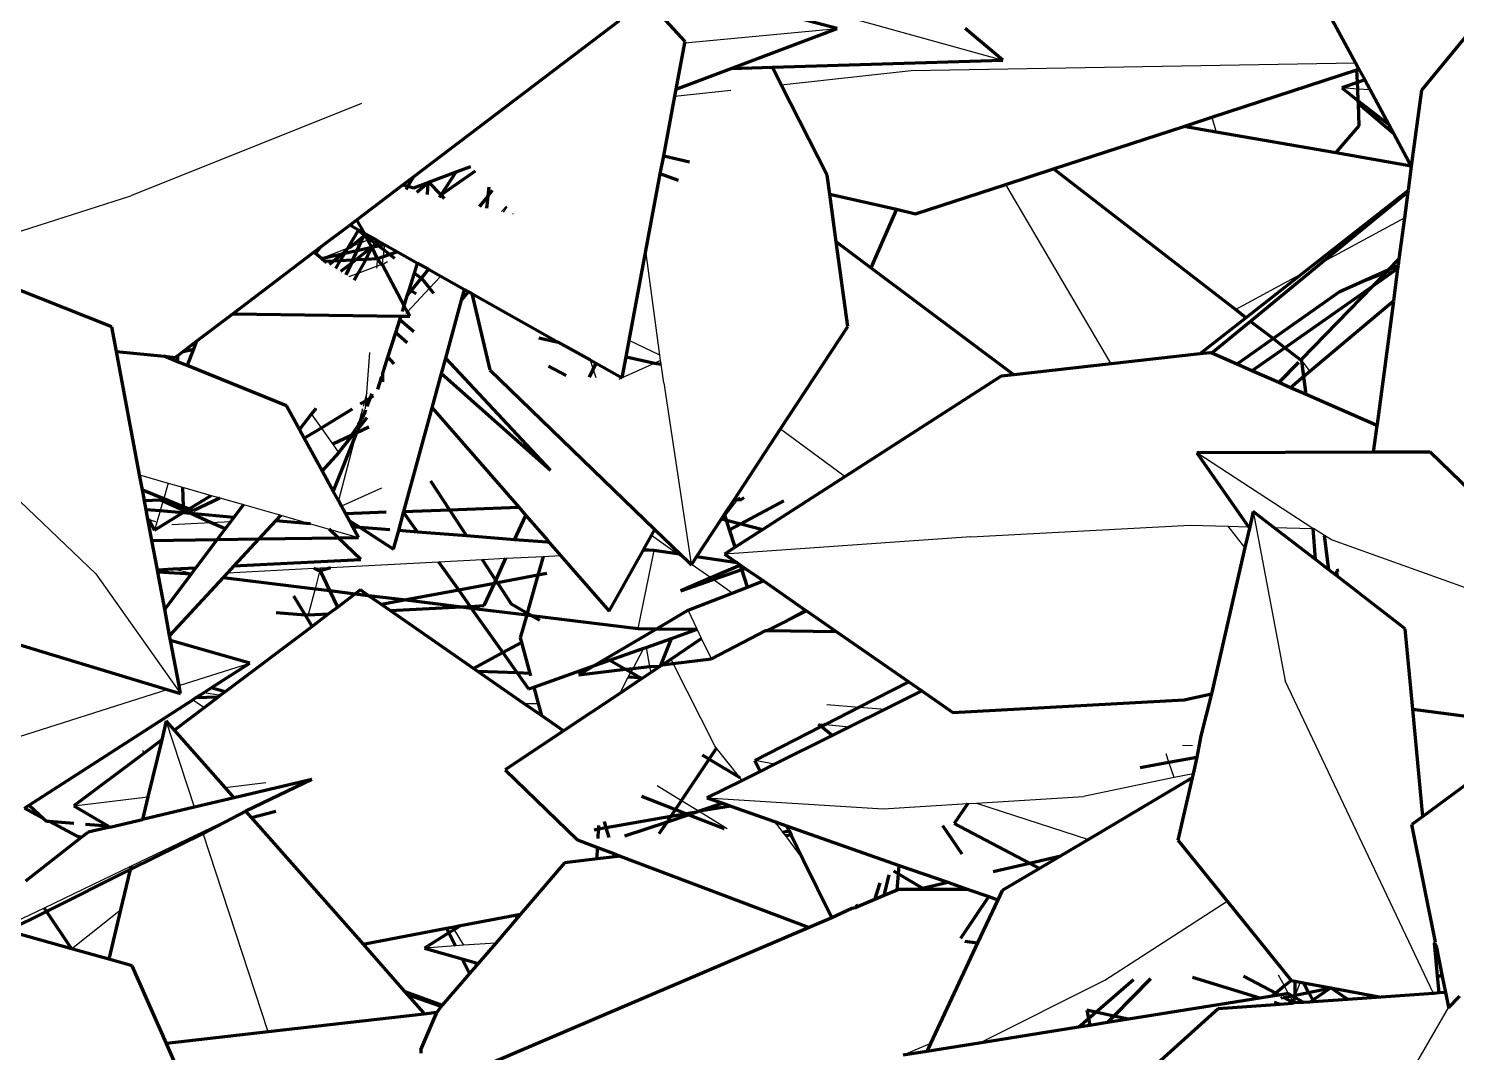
# Model space of a CAD drawing. Header units: millimetres. Extents: x 4307 to 31003, y 2809 to 20009.
# Drawn here: x 7540.7 to 7598.8, y 8029.1 to 8070.7 of the extents above; entities that cross this region are included whole.
import ezdxf

# ---------------------------------------------------------------- set-up
doc = ezdxf.new("R2010")
doc.units = ezdxf.units.MM
doc.layers.add('ProfileEdges', color=7, linetype='Continuous')

msp = doc.modelspace()

# ---------------------------------------------------------------- linework, layer by layer
for p, q in [((7568.261, 8072.796), (7580.343, 8069.441)), ((7567.405, 8070.151), (7573.604, 8070.723)), ((7576.608, 8069.015), (7594.687, 8069.331)), ((7571.325, 8068.442), (7576.608, 8069.015)), ((7566.997, 8067.972), (7569.281, 8068.22)), ((7594.776, 8068.265), (7594.13, 8068.308)), ((7595.281, 8068.232), (7594.776, 8068.265)), ((7554.247, 8067.672), (7544.873, 8063.913)), ((7588.836, 8067.115), (7589.014, 8066.515)), ((7584.754, 8057.082), (7580.456, 8064.385)), ((7536.984, 8061.41), (7544.873, 8063.913)), ((7559.946, 8063.279), (7560.15, 8063.496)), ((7560.026, 8063.261), (7560.171, 8063.473)), ((7560.425, 8063.19), (7560.389, 8063.177)), ((7593.348, 8061.217), (7596.677, 8063.025)), ((7553.698, 8061.796), (7552.624, 8061.375)), ((7554.191, 8061.989), (7553.788, 8061.831)), ((7554.515, 8062.116), (7554.191, 8061.989)), ((7554.585, 8062.143), (7554.515, 8062.116)), ((7555.163, 8061.722), (7555.137, 8061.438)), ((7555.182, 8061.94), (7555.163, 8061.722)), ((7566.393, 8057.437), (7565.822, 8061.686)), ((7554.883, 8061.062), (7554.106, 8060.764)), ((7554.876, 8060.981), (7554.883, 8061.062)), ((7554.883, 8061.062), (7554.907, 8061.357)), ((7555.059, 8061.13), (7554.883, 8061.062)), ((7555.108, 8061.112), (7555.137, 8061.438)), ((7555.315, 8061.228), (7555.108, 8061.112)), ((7554.106, 8060.764), (7553.738, 8060.623)), ((7557.017, 8060.162), (7557.478, 8060.652)), ((7589.803, 8059.29), (7592.564, 8060.791)), ((7595.862, 8060.731), (7594.055, 8060.033)), ((7596.345, 8060.917), (7595.862, 8060.731)), ((7556.119, 8059.205), (7557.017, 8060.162)), ((7555.805, 8058.871), (7555.949, 8059.024)), ((7556.049, 8059.131), (7556.119, 8059.205)), ((7554.466, 8055.903), (7554.596, 8057.544)), ((7566.393, 8057.437), (7565.139, 8058.029)), ((7563.556, 8057.241), (7563.679, 8056.852)), ((7566.19, 8057.117), (7564.855, 8056.512)), ((7566.421, 8057.223), (7566.19, 8057.117)), ((7566.421, 8057.223), (7566.393, 8057.437)), ((7566.443, 8057.063), (7566.421, 8057.223)), ((7566.544, 8056.306), (7566.443, 8057.063)), ((7592.505, 8057.276), (7592.505, 8057.201)), ((7592.505, 8057.201), (7592.828, 8056.769)), ((7563.679, 8056.852), (7563.781, 8056.527)), ((7564.855, 8056.512), (7564.717, 8056.444)), ((7554.466, 8055.903), (7554.373, 8055.551)), ((7554.437, 8055.59), (7554.466, 8055.903)), ((7566.544, 8056.306), (7567.666, 8048.938)), ((7552.216, 8055.051), (7552.419, 8055.267)), ((7554.293, 8055.25), (7554.134, 8054.644)), ((7554.373, 8055.551), (7554.318, 8055.342)), ((7554.41, 8055.249), (7554.437, 8055.59)), ((7552.622, 8054.478), (7552.216, 8055.051)), ((7553.808, 8054.167), (7554.134, 8054.644)), ((7554.272, 8054.846), (7554.441, 8055.093)), ((7553.087, 8053.823), (7552.622, 8054.478)), ((7554.018, 8054.206), (7553.31, 8051.524)), ((7553.334, 8053.475), (7553.808, 8054.167)), ((7571.303, 8054.437), (7573.922, 8052.495)), ((7553.334, 8053.475), (7553.087, 8053.823)), ((7592.949, 8050.389), (7588.23, 8053.465)), ((7543.444, 8048.538), (7538.414, 8053.337)), ((7545.224, 8052.566), (7546.393, 8052.232)), ((7546.393, 8052.232), (7546.209, 8051.601)), ((7546.393, 8052.232), (7546.97, 8052.067)), ((7546.97, 8052.067), (7548.139, 8051.732)), ((7548.139, 8051.732), (7548.491, 8051.632)), ((7555.059, 8052.03), (7553.439, 8051.289)), ((7546.176, 8051.489), (7546.061, 8051.097)), ((7546.209, 8051.601), (7546.176, 8051.489)), ((7548.491, 8051.632), (7549.447, 8051.358)), ((7549.447, 8051.358), (7550.972, 8050.922)), ((7569.547, 8051.557), (7569.042, 8050.913)), ((7569.625, 8051.656), (7569.547, 8051.557)), ((7545.604, 8050.746), (7545.866, 8050.668)), ((7546.061, 8051.097), (7545.834, 8050.321)), ((7546.54, 8050.543), (7548.114, 8050.627)), ((7548.114, 8050.627), (7548.934, 8050.671)), ((7550.972, 8050.922), (7552.174, 8050.579)), ((7552.174, 8050.579), (7552.93, 8050.362)), ((7590.527, 8051.081), (7591.828, 8044.188)), ((7552.93, 8050.362), (7554.135, 8050.018)), ((7567.096, 8049.346), (7566.05, 8050.093)), ((7579.041, 8050.039), (7569.019, 8049.345)), ((7579.041, 8050.039), (7587.963, 8050.514)), ((7587.963, 8050.514), (7589.504, 8050.475)), ((7590.189, 8049.607), (7589.504, 8050.475)), ((7589.504, 8050.475), (7590.33, 8050.455)), ((7591.371, 8050.429), (7592.949, 8050.389)), ((7592.949, 8050.389), (7592.983, 8050.388)), ((7593.426, 8050.102), (7592.983, 8050.388)), ((7593.71, 8049.918), (7593.426, 8050.102)), ((7566.145, 8049.485), (7565.497, 8046.316)), ((7565.696, 8049.461), (7566.145, 8049.485)), ((7602.791, 8046.66), (7593.71, 8049.918)), ((7552.996, 8048.799), (7557.389, 8049.028)), ((7557.389, 8049.028), (7559.158, 8049.12)), ((7559.158, 8049.12), (7560.129, 8049.171)), ((7560.129, 8049.171), (7561.646, 8049.25)), ((7561.646, 8049.25), (7562.35, 8049.287)), ((7567.564, 8049.011), (7567.096, 8049.346)), ((7567.666, 8048.938), (7567.67, 8048.908)), ((7568.46, 8048.37), (7567.666, 8048.938)), ((7543.444, 8048.538), (7546.891, 8043.671)), ((7546.595, 8048.737), (7547.356, 8048.566)), ((7548.804, 8048.581), (7552.308, 8048.763)), ((7552.308, 8048.763), (7552.586, 8048.778)), ((7552.532, 8048.574), (7552.362, 8047.928)), ((7552.586, 8048.778), (7552.553, 8048.654)), ((7552.586, 8048.778), (7552.996, 8048.799)), ((7568.554, 8048.303), (7568.46, 8048.37)), ((7569.325, 8047.752), (7568.554, 8048.303)), ((7552.362, 8047.928), (7552.081, 8046.864)), ((7572.291, 8047.074), (7570.773, 8046.233)), ((7567.907, 8046.281), (7567.535, 8047.057)), ((7568.088, 8045.905), (7567.907, 8046.281)), ((7565.298, 8044.692), (7565.735, 8045.512)), ((7565.829, 8045.545), (7565.973, 8044.773)), ((7568.486, 8045.074), (7568.088, 8045.905)), ((7546.832, 8043.99), (7549.703, 8044.906)), ((7565.973, 8044.773), (7566.02, 8044.519)), ((7566.934, 8044.888), (7566.842, 8045.069)), ((7568.63, 8041.537), (7566.934, 8044.888)), ((7564.754, 8043.672), (7565.104, 8044.328)), ((7565.104, 8044.328), (7565.212, 8044.532)), ((7565.212, 8044.532), (7565.298, 8044.692)), ((7597.863, 8031.468), (7591.828, 8044.188)), ((7530.93, 8038.916), (7546.348, 8043.836)), ((7547.851, 8043.713), (7548.521, 8043.595)), ((7547.387, 8043.414), (7547.861, 8043.096)), ((7560.862, 8043.263), (7561.437, 8043.266)), ((7573.18, 8043.226), (7574.503, 8043.114)), ((7574.503, 8043.114), (7575.549, 8043.026)), ((7547.46, 8039.048), (7546.311, 8042.564)), ((7572.853, 8042.437), (7573.125, 8042.41)), ((7573.125, 8042.41), (7574.108, 8042.31)), ((7588.396, 8041.941), (7588.431, 8041.938)), ((7545.41, 8041.248), (7545.353, 8041.346)), ((7568.699, 8041.45), (7568.63, 8041.537)), ((7569.648, 8040.246), (7568.699, 8041.45)), ((7588.058, 8041.542), (7587.646, 8041.554)), ((7571.048, 8040.79), (7570.249, 8040.94)), ((7587.096, 8040.877), (7586.983, 8041.212)), ((7587.31, 8040.245), (7587.096, 8040.877)), ((7569.734, 8040.136), (7569.648, 8040.246)), ((7587.31, 8040.245), (7583.626, 8039.479)), ((7588.079, 8040.405), (7587.31, 8040.245)), ((7548.706, 8039.845), (7550.361, 8040.048)), ((7566.284, 8039.93), (7567.272, 8039.32)), ((7542.553, 8039.092), (7545.562, 8039.46)), ((7567.272, 8039.32), (7567.987, 8038.879)), ((7568.306, 8039.427), (7575.466, 8038.975)), ((7575.466, 8038.975), (7578.923, 8039.188)), ((7578.923, 8039.188), (7579.274, 8039.21)), ((7579.274, 8039.21), (7583.626, 8039.479)), ((7579.274, 8039.21), (7583.822, 8037.735)), ((7549.553, 8038.884), (7547.791, 8038.037)), ((7567.987, 8038.879), (7569.122, 8038.179)), ((7571.153, 8038.336), (7571.053, 8038.463)), ((7547.791, 8038.037), (7544.881, 8036.639)), ((7547.811, 8037.975), (7547.791, 8038.037)), ((7550.451, 8029.903), (7547.811, 8037.975)), ((7571.153, 8038.336), (7571.381, 8038.03)), ((7571.381, 8038.03), (7571.495, 8037.877)), ((7571.495, 8037.877), (7572.225, 8036.897)), ((7544.881, 8036.639), (7541.344, 8034.939)), ((7541.344, 8034.939), (7539.586, 8034.094)), ((7574.279, 8034.996), (7574.351, 8034.952)), ((7584.495, 8032.004), (7589.465, 8035.217)), ((7542.461, 8033.282), (7544.454, 8034.867)), ((7557.952, 8034.162), (7558.015, 8034.058)), ((7558.015, 8034.058), (7558.399, 8033.424)), ((7558.075, 8033.401), (7556.821, 8033.313)), ((7558.399, 8033.424), (7558.075, 8033.401)), ((7559.713, 8033.517), (7558.399, 8033.424)), ((7597.981, 8033.334), (7597.927, 8033.222)), ((7558.818, 8032.733), (7558.91, 8032.582)), ((7579.377, 8029.446), (7584.495, 8032.004)), ((7591.801, 8031.769), (7591.557, 8032.21)), ((7591.942, 8031.459), (7591.801, 8031.769)), ((7592.034, 8031.351), (7591.989, 8031.432)), ((7592.439, 8031.926), (7592.234, 8031.393)), ((7592.142, 8031.155), (7592.034, 8031.351)), ((7592.126, 8031.113), (7592.104, 8031.057)), ((7592.126, 8031.113), (7592.142, 8031.155)), ((7592.201, 8031.308), (7592.142, 8031.155)), ((7598.467, 8030.906), (7593.543, 8022.415)), ((7577.399, 8029.435), (7576.289, 8028.951))]:
    msp.add_line(p, q)
at = {"layer": 'ProfileEdges', "lineweight": 211}
for p, q in [((7573.604, 8070.723), (7566.423, 8072.616)), ((7592.932, 8072.581), (7594.687, 8069.331)), ((7556.361, 8064.689), (7564.748, 8071.05)), ((7567.415, 8070.205), (7566.485, 8071.212)), ((7569.289, 8069.101), (7573.604, 8070.723)), ((7580.343, 8069.441), (7578.809, 8070.728)), ((7599.137, 8070.366), (7597.365, 8068.219)), ((7567.051, 8068.259), (7567.405, 8070.151)), ((7567.405, 8070.151), (7567.415, 8070.205)), ((7569.289, 8069.101), (7570.965, 8069.152)), ((7570.965, 8069.152), (7580.343, 8069.441)), ((7571.325, 8068.442), (7570.965, 8069.152)), ((7594.687, 8069.331), (7594.829, 8069.068)), ((7567.051, 8068.259), (7569.289, 8069.101)), ((7588.836, 8067.115), (7594.741, 8069.04)), ((7594.741, 8069.04), (7594.829, 8069.068)), ((7594.764, 8068.528), (7594.741, 8069.04)), ((7595.065, 8068.633), (7594.764, 8068.528)), ((7594.829, 8069.068), (7595.065, 8068.633)), ((7595.065, 8068.633), (7595.281, 8068.232)), ((7566.997, 8067.972), (7567.051, 8068.259)), ((7573.196, 8064.755), (7571.325, 8068.442)), ((7594.764, 8068.528), (7594.13, 8068.308)), ((7594.13, 8068.308), (7594.797, 8067.791)), ((7594.776, 8068.265), (7594.764, 8068.528)), ((7594.797, 8067.791), (7594.776, 8068.265)), ((7595.281, 8068.232), (7596.04, 8066.827)), ((7597.365, 8068.219), (7596.956, 8065.131)), ((7566.544, 8065.547), (7566.997, 8067.972)), ((7594.797, 8067.791), (7596.04, 8066.827)), ((7594.802, 8067.661), (7594.797, 8067.791)), ((7596.249, 8066.439), (7594.802, 8067.661)), ((7594.842, 8066.769), (7594.802, 8067.661)), ((7587.698, 8066.745), (7588.836, 8067.115)), ((7596.04, 8066.827), (7596.249, 8066.439)), ((7582.397, 8065.017), (7587.698, 8066.745)), ((7589.014, 8066.515), (7587.698, 8066.745)), ((7593.892, 8065.664), (7589.014, 8066.515)), ((7593.892, 8065.664), (7594.842, 8066.769)), ((7596.249, 8066.439), (7596.956, 8065.131)), ((7596.956, 8065.131), (7593.892, 8065.664)), ((7558.104, 8064.895), (7558.695, 8065.117)), ((7566.406, 8064.81), (7566.544, 8065.547)), ((7566.544, 8065.547), (7567.59, 8065.306)), ((7596.956, 8065.131), (7596.824, 8064.136)), ((7555.939, 8064.37), (7556.361, 8064.689)), ((7556.361, 8064.689), (7556.143, 8064.311)), ((7556.991, 8064.476), (7558.104, 8064.895)), ((7558.872, 8064.92), (7557.488, 8063.96)), ((7557.488, 8063.96), (7558.104, 8064.895)), ((7565.822, 8061.686), (7566.406, 8064.81)), ((7567.144, 8064.537), (7566.406, 8064.81)), ((7573.3, 8063.993), (7573.196, 8064.755)), ((7580.456, 8064.385), (7582.397, 8065.017)), ((7589.803, 8059.29), (7582.397, 8065.017)), ((7554.059, 8062.944), (7555.939, 8064.37)), ((7555.939, 8064.37), (7556.143, 8064.311)), ((7556.143, 8064.311), (7556.066, 8064.176)), ((7556.143, 8064.311), (7556.375, 8064.245)), ((7556.375, 8064.245), (7556.959, 8064.464)), ((7556.504, 8064.075), (7556.959, 8064.464)), ((7556.93, 8063.976), (7556.959, 8064.464)), ((7556.959, 8064.464), (7556.991, 8064.476)), ((7557.488, 8063.96), (7556.991, 8064.476)), ((7557.423, 8063.862), (7557.488, 8063.96)), ((7557.628, 8063.815), (7557.488, 8063.96)), ((7559.405, 8063.924), (7559.034, 8063.49)), ((7559.405, 8063.924), (7559.066, 8063.483)), ((7559.356, 8063.416), (7559.405, 8063.924)), ((7559.405, 8063.924), (7559.44, 8064.287)), ((7559.572, 8064.141), (7559.405, 8063.924)), ((7573.3, 8063.993), (7576.01, 8063.37)), ((7573.565, 8062.047), (7573.3, 8063.993)), ((7576.79, 8063.191), (7580.456, 8064.385)), ((7592.564, 8060.791), (7596.824, 8064.136)), ((7596.815, 8064.064), (7593.348, 8061.217)), ((7596.815, 8064.064), (7596.677, 8063.025)), ((7596.824, 8064.136), (7596.815, 8064.064)), ((7576.01, 8063.37), (7574.976, 8060.99)), ((7576.01, 8063.37), (7576.79, 8063.191)), ((7553.776, 8062.729), (7554.059, 8062.944)), ((7554.372, 8062.394), (7554.059, 8062.944)), ((7596.677, 8063.025), (7596.453, 8061.339)), ((7552.603, 8061.84), (7553.776, 8062.729)), ((7553.698, 8061.796), (7554.135, 8062.527)), ((7554.135, 8062.527), (7553.776, 8062.729)), ((7553.788, 8061.831), (7554.315, 8062.267)), ((7554.135, 8062.527), (7554.349, 8062.343)), ((7554.135, 8062.527), (7554.372, 8062.394)), ((7554.315, 8062.267), (7554.191, 8061.989)), ((7554.379, 8062.32), (7554.315, 8062.267)), ((7554.349, 8062.343), (7554.372, 8062.394)), ((7554.349, 8062.343), (7554.379, 8062.32)), ((7554.372, 8062.394), (7554.379, 8062.32)), ((7554.372, 8062.394), (7554.43, 8062.362)), ((7554.379, 8062.32), (7554.43, 8062.362)), ((7554.379, 8062.32), (7554.421, 8062.288)), ((7554.515, 8062.116), (7554.421, 8062.288)), ((7554.421, 8062.288), (7554.585, 8062.143)), ((7554.43, 8062.362), (7554.879, 8062.11)), ((7549.013, 8059.118), (7552.315, 8061.621)), ((7552.315, 8061.621), (7552.603, 8061.84)), ((7552.378, 8061.571), (7552.315, 8061.621)), ((7552.378, 8061.571), (7552.603, 8061.84)), ((7553.459, 8061.56), (7553.652, 8061.719)), ((7553.572, 8061.585), (7553.652, 8061.719)), ((7553.572, 8061.585), (7554.059, 8061.692)), ((7553.652, 8061.719), (7553.698, 8061.796)), ((7553.788, 8061.831), (7553.698, 8061.796)), ((7554.059, 8061.692), (7553.886, 8061.306)), ((7554.674, 8061.828), (7554.017, 8061.312)), ((7554.191, 8061.989), (7554.059, 8061.692)), ((7554.059, 8061.692), (7554.674, 8061.828)), ((7554.674, 8061.828), (7554.433, 8061.333)), ((7554.674, 8061.828), (7554.515, 8062.116)), ((7554.585, 8062.143), (7554.81, 8061.991)), ((7554.674, 8061.828), (7554.723, 8061.839)), ((7554.695, 8061.79), (7554.674, 8061.828)), ((7554.907, 8061.357), (7554.695, 8061.79)), ((7554.81, 8061.991), (7554.723, 8061.839)), ((7554.87, 8061.946), (7554.723, 8061.839)), ((7554.723, 8061.839), (7554.945, 8061.888)), ((7554.879, 8062.11), (7554.81, 8061.991)), ((7554.81, 8061.991), (7554.87, 8061.946)), ((7555, 8062.042), (7554.87, 8061.946)), ((7554.87, 8061.946), (7554.945, 8061.888)), ((7554.879, 8062.11), (7555, 8062.042)), ((7554.945, 8061.888), (7555.182, 8061.94)), ((7554.945, 8061.888), (7555.163, 8061.722)), ((7555, 8062.042), (7555.182, 8061.94)), ((7555.163, 8061.722), (7555.409, 8061.533)), ((7555.182, 8061.94), (7555.715, 8061.641)), ((7555.715, 8061.641), (7555.409, 8061.533)), ((7555.715, 8061.641), (7556.535, 8061.181)), ((7565.139, 8058.029), (7565.822, 8061.686)), ((7574.976, 8060.99), (7573.565, 8062.047)), ((7574.036, 8058.597), (7573.565, 8062.047)), ((7544.096, 8058.585), (7536.984, 8061.41)), ((7552.624, 8061.375), (7552.378, 8061.571)), ((7552.624, 8061.375), (7553.459, 8061.56)), ((7552.767, 8061.25), (7552.624, 8061.375)), ((7553.104, 8061.266), (7552.767, 8061.25)), ((7552.845, 8061.199), (7552.767, 8061.25)), ((7552.945, 8061.135), (7553.104, 8061.266)), ((7553.104, 8061.266), (7553.459, 8061.56)), ((7553.39, 8061.281), (7553.104, 8061.266)), ((7553.203, 8060.968), (7553.39, 8061.281)), ((7553.39, 8061.281), (7553.572, 8061.585)), ((7553.886, 8061.306), (7553.39, 8061.281)), ((7553.825, 8061.169), (7553.391, 8060.847)), ((7553.459, 8061.56), (7553.572, 8061.585)), ((7553.825, 8061.169), (7553.616, 8060.702)), ((7554.017, 8061.312), (7553.825, 8061.169)), ((7553.886, 8061.306), (7553.825, 8061.169)), ((7554.017, 8061.312), (7553.886, 8061.306)), ((7554.433, 8061.333), (7554.017, 8061.312)), ((7554.433, 8061.333), (7554.106, 8060.764)), ((7554.907, 8061.357), (7554.433, 8061.333)), ((7555.137, 8061.438), (7554.907, 8061.357)), ((7555.059, 8061.13), (7554.907, 8061.357)), ((7555.108, 8061.112), (7555.059, 8061.13)), ((7555.986, 8059.446), (7555.108, 8061.112)), ((7555.409, 8061.533), (7555.137, 8061.438)), ((7555.409, 8061.533), (7555.599, 8061.389)), ((7556.406, 8060.773), (7556.535, 8061.181)), ((7556.535, 8061.181), (7556.971, 8060.936)), ((7593.348, 8061.217), (7590.421, 8058.812)), ((7596.047, 8060.922), (7596.453, 8061.339)), ((7596.047, 8060.922), (7596.42, 8061.088)), ((7596.42, 8061.088), (7596.401, 8060.944)), ((7596.453, 8061.339), (7596.42, 8061.088)), ((7554.106, 8060.764), (7553.947, 8060.488)), ((7556.189, 8060.086), (7556.406, 8060.773)), ((7556.674, 8060.568), (7556.255, 8060.05)), ((7556.406, 8060.773), (7556.674, 8060.568)), ((7556.971, 8060.936), (7556.674, 8060.568)), ((7556.674, 8060.568), (7556.722, 8060.531)), ((7556.722, 8060.531), (7557.017, 8060.162)), ((7556.971, 8060.936), (7557.478, 8060.652)), ((7557.478, 8060.652), (7558.445, 8060.109)), ((7580.793, 8056.636), (7574.976, 8060.99)), ((7590.232, 8058.959), (7592.564, 8060.791)), ((7594.055, 8060.033), (7596.047, 8060.922)), ((7595.401, 8060.256), (7596.345, 8060.917)), ((7595.401, 8060.256), (7595.862, 8060.731)), ((7595.862, 8060.731), (7596.047, 8060.922)), ((7596.401, 8060.944), (7596.227, 8059.635)), ((7596.401, 8060.944), (7596.345, 8060.917)), ((7555.986, 8059.446), (7556.128, 8059.892)), ((7556.128, 8059.892), (7556.189, 8060.086)), ((7556.255, 8060.05), (7556.128, 8059.892)), ((7556.255, 8060.05), (7556.189, 8060.086)), ((7556.478, 8059.929), (7556.255, 8060.05)), ((7557.017, 8060.162), (7557.179, 8059.959)), ((7558.325, 8059.671), (7558.445, 8060.109)), ((7558.325, 8059.671), (7558.605, 8060.019)), ((7558.445, 8060.109), (7558.605, 8060.019)), ((7558.605, 8060.019), (7558.74, 8059.944)), ((7558.74, 8059.944), (7559.467, 8056.841)), ((7558.74, 8059.944), (7562.257, 8057.97)), ((7591.331, 8058.109), (7594.055, 8060.033)), ((7591.808, 8057.74), (7595.401, 8060.256)), ((7592.505, 8057.276), (7595.401, 8060.256)), ((7555.915, 8059.218), (7555.986, 8059.446)), ((7556.119, 8059.205), (7555.986, 8059.446)), ((7557.682, 8057.317), (7558.325, 8059.671)), ((7590.232, 8058.959), (7589.803, 8059.29)), ((7596.227, 8059.635), (7592.828, 8056.769)), ((7596.227, 8059.635), (7595.563, 8054.63)), ((7547.543, 8058.003), (7549.013, 8059.118)), ((7549.013, 8059.118), (7555.854, 8059.025)), ((7555.642, 8058.356), (7555.805, 8058.871)), ((7555.805, 8058.871), (7555.854, 8059.025)), ((7556.38, 8058.383), (7555.805, 8058.871)), ((7555.854, 8059.025), (7555.949, 8059.024)), ((7555.949, 8059.024), (7556.221, 8059.021)), ((7556.221, 8059.021), (7556.119, 8059.205)), ((7588.357, 8057.487), (7590.232, 8058.959)), ((7590.421, 8058.812), (7588.84, 8057.513)), ((7591.331, 8058.109), (7590.421, 8058.812)), ((7544.284, 8057.581), (7544.096, 8058.585)), ((7555.326, 8057.357), (7555.642, 8058.356)), ((7555.642, 8058.356), (7556.104, 8057.945)), ((7561.464, 8058.142), (7562.257, 8057.97)), ((7571.303, 8054.437), (7574.036, 8058.597)), ((7589.859, 8057.068), (7591.331, 8058.109)), ((7591.808, 8057.74), (7591.331, 8058.109)), ((7544.284, 8057.581), (7546.223, 8057.389)), ((7545.224, 8052.566), (7544.284, 8057.581)), ((7546.764, 8057.412), (7546.998, 8057.59)), ((7546.998, 8057.59), (7547.543, 8058.003)), ((7546.998, 8057.59), (7547.418, 8057.678)), ((7547.418, 8057.678), (7547.161, 8057.009)), ((7547.543, 8058.003), (7547.418, 8057.678)), ((7562.257, 8057.97), (7563.556, 8057.241)), ((7565.016, 8057.372), (7565.139, 8058.029)), ((7588.788, 8057.536), (7588.357, 8057.487)), ((7588.84, 8057.513), (7588.788, 8057.536)), ((7590.468, 8056.802), (7591.808, 8057.74)), ((7592.463, 8057.234), (7591.808, 8057.74)), ((7546.223, 8057.389), (7546.675, 8057.345)), ((7546.773, 8057.167), (7546.223, 8057.389)), ((7546.675, 8057.345), (7546.764, 8057.412)), ((7546.764, 8057.412), (7546.773, 8057.167)), ((7547.161, 8057.009), (7546.773, 8057.167)), ((7551.205, 8055.37), (7547.161, 8057.009)), ((7555.103, 8056.649), (7555.326, 8057.357)), ((7555.326, 8057.357), (7555.564, 8057.084)), ((7557.511, 8056.694), (7557.682, 8057.317)), ((7561.94, 8052.756), (7557.682, 8057.317)), ((7562.573, 8056.606), (7561.865, 8056.992)), ((7563.556, 8057.241), (7563.796, 8057.106)), ((7563.679, 8056.852), (7563.796, 8057.106)), ((7563.796, 8057.106), (7564.855, 8056.512)), ((7564.855, 8056.512), (7565.016, 8057.372)), ((7565.016, 8057.372), (7566.19, 8057.117)), ((7566.19, 8057.117), (7566.443, 8057.063)), ((7584.754, 8057.082), (7580.793, 8056.636)), ((7588.357, 8057.487), (7584.754, 8057.082)), ((7589.859, 8057.068), (7588.84, 8057.513)), ((7590.468, 8056.802), (7589.859, 8057.068)), ((7591.574, 8056.319), (7592.388, 8057.157)), ((7592.463, 8057.234), (7592.505, 8057.276)), ((7592.505, 8057.201), (7592.463, 8057.234)), ((7592.587, 8056.566), (7592.505, 8057.201)), ((7554.914, 8056.051), (7555.076, 8056.563)), ((7555.103, 8056.587), (7555.076, 8056.563)), ((7555.103, 8056.649), (7555.103, 8056.587)), ((7555.103, 8056.587), (7555.105, 8056.355)), ((7557.127, 8055.288), (7557.511, 8056.694)), ((7557.511, 8056.694), (7561.94, 8052.756)), ((7559.467, 8056.841), (7566.189, 8050.341)), ((7563.532, 8056.534), (7563.679, 8056.852)), ((7580.276, 8056.577), (7573.922, 8052.495)), ((7580.793, 8056.636), (7580.276, 8056.577)), ((7591.574, 8056.319), (7590.468, 8056.802)), ((7592.587, 8056.566), (7592.049, 8056.112)), ((7592.828, 8056.769), (7592.587, 8056.566)), ((7592.682, 8055.835), (7592.587, 8056.566)), ((7554.677, 8055.869), (7554.608, 8055.695)), ((7592.049, 8056.112), (7591.574, 8056.319)), ((7592.682, 8055.835), (7592.049, 8056.112)), ((7595.532, 8054.591), (7592.682, 8055.835)), ((7551.733, 8054.406), (7551.205, 8055.37)), ((7552.391, 8055.267), (7552.216, 8055.051)), ((7552.622, 8054.478), (7553.887, 8055.253)), ((7554.211, 8055.451), (7554.373, 8055.551)), ((7554.417, 8055.212), (7554.272, 8054.846)), ((7554.373, 8055.551), (7554.437, 8055.59)), ((7554.437, 8055.59), (7554.608, 8055.695)), ((7554.608, 8055.695), (7554.468, 8055.342)), ((7554.608, 8055.695), (7554.741, 8055.776)), ((7555.978, 8051.081), (7557.127, 8055.288)), ((7557.127, 8055.288), (7560.646, 8051.245)), ((7552.216, 8055.051), (7551.733, 8054.406)), ((7554.11, 8054.438), (7554.48, 8054.898)), ((7554.134, 8054.644), (7554.11, 8054.438)), ((7554.134, 8054.644), (7554.272, 8054.846)), ((7595.563, 8054.63), (7595.532, 8054.591)), ((7595.563, 8054.63), (7595.557, 8054.58)), ((7551.926, 8054.052), (7551.733, 8054.406)), ((7551.926, 8054.052), (7552.622, 8054.478)), ((7552.648, 8052.734), (7551.926, 8054.052)), ((7553.087, 8053.823), (7553.808, 8054.167)), ((7554.018, 8054.206), (7553.105, 8051.9)), ((7553.334, 8053.475), (7553.944, 8054.232)), ((7553.808, 8054.167), (7553.944, 8054.232)), ((7553.944, 8054.232), (7554.064, 8054.382)), ((7553.944, 8054.232), (7554.037, 8054.276)), ((7554.037, 8054.276), (7554.018, 8054.206)), ((7554.037, 8054.276), (7554.556, 8054.524)), ((7554.064, 8054.382), (7554.037, 8054.276)), ((7554.11, 8054.438), (7554.064, 8054.382)), ((7569.407, 8051.552), (7571.303, 8054.437)), ((7595.557, 8054.58), (7595.412, 8053.487)), ((7595.557, 8054.58), (7595.532, 8054.591)), ((7553.334, 8053.475), (7552.648, 8052.734)), ((7595.412, 8053.487), (7588.23, 8053.465)), ((7588.23, 8053.465), (7590.33, 8050.455)), ((7597.729, 8053.495), (7595.412, 8053.487)), ((7601.76, 8049.559), (7597.729, 8053.495)), ((7545.338, 8051.957), (7545.224, 8052.566)), ((7553.105, 8051.9), (7552.648, 8052.734)), ((7557.059, 8052.328), (7557.832, 8051.146)), ((7573.922, 8052.495), (7570.58, 8050.348)), ((7545.338, 8051.957), (7546.209, 8051.601)), ((7545.423, 8051.506), (7545.338, 8051.957)), ((7546.97, 8052.067), (7547, 8051.278)), ((7547.238, 8051.181), (7548.139, 8051.732)), ((7553.31, 8051.524), (7553.105, 8051.9)), ((7546.073, 8051.535), (7545.423, 8051.506)), ((7545.49, 8051.147), (7545.423, 8051.506)), ((7546.061, 8051.097), (7545.49, 8051.147)), ((7545.563, 8050.758), (7545.49, 8051.147)), ((7546.176, 8051.489), (7546.073, 8051.535)), ((7547.006, 8051.12), (7546.176, 8051.489)), ((7546.209, 8051.601), (7547, 8051.278)), ((7547, 8051.278), (7547.006, 8051.12)), ((7547, 8051.278), (7547.238, 8051.181)), ((7547.083, 8051.086), (7547.238, 8051.181)), ((7547.238, 8051.181), (7547.403, 8051.113)), ((7547.403, 8051.113), (7548.491, 8051.632)), ((7549.447, 8051.358), (7549.055, 8050.833)), ((7553.439, 8051.289), (7553.31, 8051.524)), ((7553.598, 8050.998), (7553.439, 8051.289)), ((7555.978, 8051.081), (7557.832, 8051.146)), ((7557.832, 8051.146), (7560.646, 8051.245)), ((7557.832, 8051.146), (7558.529, 8050.081)), ((7560.646, 8051.245), (7560.934, 8050.913)), ((7569.025, 8050.97), (7569.407, 8051.552)), ((7569.407, 8051.552), (7569.547, 8051.557)), ((7569.547, 8051.557), (7569.702, 8051.562)), ((7571.426, 8051.513), (7569.686, 8050.572)), ((7569.702, 8051.562), (7569.823, 8051.64)), ((7545.563, 8050.758), (7545.604, 8050.746)), ((7545.726, 8049.89), (7545.563, 8050.758)), ((7545.604, 8050.746), (7545.834, 8050.321)), ((7545.834, 8050.321), (7546.97, 8051.017)), ((7546.97, 8051.017), (7546.061, 8051.097)), ((7546.97, 8051.017), (7547.083, 8051.086)), ((7547.304, 8050.987), (7546.97, 8051.017)), ((7547.083, 8051.086), (7547.006, 8051.12)), ((7547.304, 8050.987), (7547.083, 8051.086)), ((7549.055, 8050.833), (7547.304, 8050.987)), ((7548.114, 8050.627), (7547.304, 8050.987)), ((7548.704, 8050.365), (7548.114, 8050.627)), ((7548.934, 8050.671), (7548.704, 8050.365)), ((7549.055, 8050.833), (7548.934, 8050.671)), ((7550.756, 8050.69), (7550.077, 8049.956)), ((7550.972, 8050.922), (7550.756, 8050.69)), ((7552.174, 8050.579), (7550.756, 8050.69)), ((7553.598, 8050.998), (7555.256, 8051.056)), ((7553.765, 8050.694), (7553.598, 8050.998)), ((7553.765, 8050.694), (7554.194, 8050.42)), ((7553.902, 8050.443), (7553.765, 8050.694)), ((7555.764, 8050.297), (7555.967, 8051.039)), ((7555.967, 8051.039), (7555.978, 8051.081)), ((7555.967, 8051.039), (7556.534, 8050.237)), ((7560.479, 8049.928), (7560.934, 8050.913)), ((7560.934, 8050.913), (7561.826, 8049.889)), ((7567.882, 8049.231), (7568.894, 8050.771)), ((7568.894, 8050.771), (7569.025, 8050.97)), ((7568.894, 8050.771), (7569.103, 8050.718)), ((7569.042, 8050.913), (7569.025, 8050.97)), ((7569.103, 8050.718), (7569.042, 8050.913)), ((7569.103, 8050.718), (7569.686, 8050.572)), ((7569.227, 8050.324), (7569.103, 8050.718)), ((7569.686, 8050.572), (7569.227, 8050.324)), ((7569.686, 8050.572), (7570.58, 8050.348)), ((7590.527, 8051.081), (7590.383, 8050.453)), ((7591.371, 8050.429), (7590.527, 8051.081)), ((7548.704, 8050.365), (7548.376, 8049.93)), ((7550.077, 8049.956), (7553.305, 8050.005)), ((7553.305, 8050.005), (7552.93, 8050.362)), ((7553.305, 8050.005), (7554.135, 8050.018)), ((7554.231, 8049.122), (7553.305, 8050.005)), ((7554.194, 8050.42), (7553.902, 8050.443)), ((7554.135, 8050.018), (7553.902, 8050.443)), ((7554.194, 8050.42), (7555.56, 8049.549)), ((7555.403, 8050.326), (7554.194, 8050.42)), ((7555.56, 8049.549), (7555.764, 8050.297)), ((7556.534, 8050.237), (7555.764, 8050.297)), ((7558.529, 8050.081), (7556.534, 8050.237)), ((7560.479, 8049.928), (7558.529, 8050.081)), ((7565.727, 8049.517), (7566.05, 8050.093)), ((7566.05, 8050.093), (7566.189, 8050.341)), ((7566.189, 8050.341), (7567.24, 8049.324)), ((7569.447, 8049.62), (7569.227, 8050.324)), ((7570.58, 8050.348), (7569.447, 8049.62)), ((7590.383, 8050.453), (7590.189, 8049.607)), ((7590.33, 8050.455), (7590.383, 8050.453)), ((7593.049, 8049.132), (7591.371, 8050.429)), ((7592.949, 8050.389), (7593.049, 8049.132)), ((7593.608, 8048.7), (7593.426, 8050.102)), ((7545.726, 8049.89), (7548.376, 8049.93)), ((7545.948, 8048.705), (7545.726, 8049.89)), ((7548.376, 8049.93), (7547.519, 8048.784)), ((7548.376, 8049.93), (7550.077, 8049.956)), ((7550.077, 8049.956), (7549.064, 8048.862)), ((7561.808, 8049.824), (7560.479, 8049.928)), ((7561.826, 8049.889), (7561.808, 8049.824)), ((7561.888, 8049.818), (7561.808, 8049.824)), ((7561.826, 8049.889), (7561.888, 8049.818)), ((7561.888, 8049.818), (7562.35, 8049.287)), ((7564.325, 8047.017), (7565.696, 8049.461)), ((7565.696, 8049.461), (7565.727, 8049.517)), ((7566.145, 8049.485), (7565.727, 8049.517)), ((7567.096, 8049.346), (7566.145, 8049.485)), ((7569.447, 8049.62), (7569.019, 8049.345)), ((7590.189, 8049.607), (7588.826, 8043.661)), ((7549.064, 8048.862), (7548.804, 8048.581)), ((7549.064, 8048.862), (7554.231, 8049.122)), ((7557.389, 8049.028), (7558.205, 8047.876)), ((7559.158, 8049.12), (7559.713, 8048.271)), ((7559.713, 8048.271), (7560.129, 8049.171)), ((7561.646, 8049.25), (7561.429, 8048.482)), ((7562.35, 8049.287), (7564.325, 8047.017)), ((7567.24, 8049.324), (7567.096, 8049.346)), ((7567.24, 8049.324), (7567.564, 8049.011)), ((7567.564, 8049.011), (7567.67, 8048.908)), ((7567.67, 8048.908), (7567.882, 8049.231)), ((7569.53, 8048.99), (7567.882, 8049.231)), ((7569.669, 8048.894), (7568.46, 8048.37)), ((7569.019, 8049.345), (7569.53, 8048.99)), ((7569.53, 8048.99), (7569.669, 8048.894)), ((7569.726, 8048.715), (7569.669, 8048.894)), ((7569.669, 8048.894), (7569.859, 8048.762)), ((7593.608, 8048.7), (7593.049, 8049.132)), ((7545.948, 8048.705), (7546.595, 8048.737)), ((7545.966, 8048.61), (7545.948, 8048.705)), ((7547.329, 8048.531), (7545.966, 8048.61)), ((7546.25, 8047.095), (7545.966, 8048.61)), ((7547.329, 8048.531), (7546.25, 8047.095)), ((7548.625, 8048.387), (7546.448, 8046.035)), ((7546.595, 8048.737), (7547.519, 8048.784)), ((7547.356, 8048.566), (7547.329, 8048.531)), ((7547.519, 8048.784), (7547.356, 8048.566)), ((7548.804, 8048.581), (7548.625, 8048.387)), ((7548.625, 8048.387), (7552.362, 8047.928)), ((7552.524, 8048.667), (7552.308, 8048.763)), ((7552.524, 8048.667), (7552.996, 8048.799)), ((7552.553, 8048.654), (7552.524, 8048.667)), ((7552.598, 8048.634), (7552.553, 8048.654)), ((7552.968, 8047.854), (7552.598, 8048.634)), ((7559.657, 8048.149), (7559.713, 8048.271)), ((7559.713, 8048.271), (7559.778, 8048.172)), ((7561.429, 8048.482), (7559.778, 8048.172)), ((7561.429, 8048.482), (7560.995, 8046.944)), ((7561.791, 8048.55), (7561.429, 8048.482)), ((7568.46, 8048.37), (7567.245, 8047.843)), ((7567.245, 8047.843), (7568.554, 8048.303)), ((7568.554, 8048.303), (7569.726, 8048.715)), ((7569.726, 8048.715), (7569.859, 8048.762)), ((7569.954, 8047.997), (7569.726, 8048.715)), ((7569.859, 8048.762), (7570.6, 8048.248)), ((7569.954, 8047.997), (7570.6, 8048.248)), ((7570.6, 8048.248), (7572.291, 8047.074)), ((7593.921, 8048.458), (7593.608, 8048.7)), ((7594.014, 8048.693), (7593.919, 8048.656)), ((7593.919, 8048.656), (7593.921, 8048.458)), ((7596.709, 8046.304), (7593.921, 8048.458)), ((7552.362, 8047.928), (7552.968, 8047.854)), ((7553.285, 8047.188), (7552.968, 8047.854)), ((7552.968, 8047.854), (7554, 8047.727)), ((7554, 8047.727), (7553.285, 8047.188)), ((7554.208, 8047.885), (7554, 8047.727)), ((7554, 8047.727), (7554.528, 8047.663)), ((7554.528, 8047.663), (7554.208, 8047.885)), ((7555.069, 8047.287), (7554.528, 8047.663)), ((7554.528, 8047.663), (7556.066, 8047.474)), ((7558.205, 8047.876), (7556.066, 8047.474)), ((7559.657, 8048.149), (7558.205, 8047.876)), ((7558.205, 8047.876), (7558.671, 8047.216)), ((7559.24, 8047.247), (7559.657, 8048.149)), ((7559.778, 8048.172), (7559.657, 8048.149)), ((7559.778, 8048.172), (7560.334, 8047.323)), ((7567.535, 8047.057), (7569.325, 8047.752)), ((7569.325, 8047.752), (7569.954, 8047.997)), ((7535.616, 8047.084), (7546.348, 8043.836)), ((7546.448, 8046.035), (7546.25, 8047.095)), ((7551.954, 8046.874), (7551.5, 8047.628)), ((7553.285, 8047.188), (7552.915, 8046.909)), ((7556.066, 8047.474), (7555.069, 8047.287)), ((7555.42, 8047.043), (7555.069, 8047.287)), ((7555.42, 8047.043), (7558.317, 8047.197)), ((7556.066, 8047.474), (7558.317, 8047.197)), ((7558.317, 8047.197), (7558.671, 8047.216)), ((7558.317, 8047.197), (7558.719, 8047.148)), ((7558.671, 8047.216), (7559.24, 8047.247)), ((7558.671, 8047.216), (7558.719, 8047.148)), ((7558.719, 8047.148), (7560.002, 8045.335)), ((7558.719, 8047.148), (7560.974, 8046.871)), ((7560.334, 8047.323), (7560.995, 8046.944)), ((7572.291, 8047.074), (7572.351, 8047.033)), ((7550.775, 8046.964), (7551.954, 8046.874)), ((7552.24, 8046.4), (7551.954, 8046.874)), ((7551.954, 8046.874), (7552.081, 8046.864)), ((7552.081, 8046.864), (7552.915, 8046.909)), ((7552.915, 8046.909), (7552.24, 8046.4)), ((7558.808, 8044.689), (7555.42, 8047.043)), ((7560.974, 8046.871), (7560.711, 8045.937)), ((7560.995, 8046.944), (7560.974, 8046.871)), ((7560.974, 8046.871), (7561.163, 8046.848)), ((7560.995, 8046.944), (7561.163, 8046.848)), ((7561.163, 8046.848), (7561.492, 8046.66)), ((7561.163, 8046.848), (7565.497, 8046.316)), ((7567.535, 8047.057), (7566.266, 8046.305)), ((7570.773, 8046.233), (7572.351, 8047.033)), ((7572.351, 8047.033), (7573.566, 8046.189)), ((7546.487, 8045.826), (7546.448, 8046.035)), ((7552.24, 8046.4), (7548.704, 8043.733)), ((7560.711, 8045.937), (7560.763, 8045.746)), ((7566.266, 8046.305), (7563.735, 8044.805)), ((7565.497, 8046.316), (7566.266, 8046.305)), ((7565.829, 8045.545), (7566.86, 8045.91)), ((7566.266, 8046.305), (7567.907, 8046.281)), ((7566.434, 8044.828), (7566.86, 8045.91)), ((7566.86, 8045.91), (7567.907, 8046.281)), ((7570.694, 8046.234), (7568.486, 8045.074)), ((7570.694, 8046.234), (7570.773, 8046.233)), ((7570.773, 8046.233), (7573.566, 8046.189)), ((7573.566, 8046.189), (7576.515, 8044.143)), ((7597.014, 8043.026), (7596.709, 8046.304)), ((7549.703, 8044.906), (7546.487, 8045.826)), ((7546.832, 8043.99), (7546.487, 8045.826)), ((7560.002, 8045.335), (7558.808, 8044.689)), ((7560.763, 8045.746), (7560.002, 8045.335)), ((7560.002, 8045.335), (7560.587, 8044.507)), ((7560.763, 8045.746), (7561.105, 8044.487)), ((7564.353, 8045.023), (7565.735, 8045.512)), ((7565.735, 8045.512), (7565.829, 8045.545)), ((7568.088, 8045.905), (7566.842, 8045.069)), ((7548.134, 8043.896), (7549.703, 8044.906)), ((7561.257, 8043.928), (7563.735, 8044.805)), ((7563.735, 8044.805), (7563.099, 8044.428)), ((7563.735, 8044.805), (7564.353, 8045.023)), ((7564.353, 8045.023), (7564.996, 8044.656)), ((7565.298, 8044.692), (7565.973, 8044.773)), ((7565.973, 8044.773), (7566.417, 8044.784)), ((7566.417, 8044.784), (7566.02, 8044.519)), ((7566.417, 8044.784), (7566.434, 8044.828)), ((7566.434, 8044.828), (7566.493, 8044.835)), ((7566.842, 8045.069), (7566.493, 8044.835)), ((7566.493, 8044.835), (7566.934, 8044.888)), ((7566.934, 8044.888), (7568.486, 8045.074)), ((7558.979, 8044.571), (7558.808, 8044.689)), ((7560.587, 8044.507), (7558.979, 8044.571)), ((7560.862, 8043.263), (7558.979, 8044.571)), ((7561.105, 8044.487), (7560.587, 8044.507)), ((7560.587, 8044.507), (7561.049, 8043.855)), ((7561.105, 8044.487), (7561.133, 8044.385)), ((7563.099, 8044.428), (7564.996, 8044.656)), ((7565.658, 8044.277), (7564.754, 8043.672)), ((7564.996, 8044.656), (7565.298, 8044.692)), ((7564.996, 8044.656), (7565.212, 8044.532)), ((7565.602, 8044.309), (7565.104, 8044.328)), ((7565.212, 8044.532), (7565.602, 8044.309)), ((7565.602, 8044.309), (7565.658, 8044.277)), ((7565.658, 8044.277), (7566.02, 8044.519)), ((7546.348, 8043.836), (7546.891, 8043.671)), ((7546.891, 8043.671), (7546.832, 8043.99)), ((7547.505, 8043.49), (7547.851, 8043.713)), ((7547.851, 8043.713), (7548.134, 8043.896)), ((7548.704, 8043.733), (7548.134, 8043.896)), ((7548.521, 8043.595), (7548.422, 8043.52)), ((7548.704, 8043.733), (7548.521, 8043.595)), ((7561.049, 8043.855), (7561.257, 8043.928)), ((7561.257, 8043.928), (7561.437, 8043.266)), ((7564.754, 8043.672), (7562.47, 8042.146)), ((7576.515, 8044.143), (7574.503, 8043.114)), ((7577.05, 8043.772), (7575.549, 8043.026)), ((7576.515, 8044.143), (7577.05, 8043.772)), ((7577.05, 8043.772), (7578.303, 8042.902)), ((7587.717, 8043.416), (7588.826, 8043.661)), ((7588.826, 8043.661), (7588.396, 8041.941)), ((7540.728, 8039.126), (7547.387, 8043.414)), ((7547.861, 8043.096), (7546.648, 8042.181)), ((7547.387, 8043.414), (7547.505, 8043.49)), ((7548.422, 8043.52), (7547.505, 8043.49)), ((7548.422, 8043.52), (7547.861, 8043.096)), ((7561.572, 8042.77), (7560.862, 8043.263)), ((7561.437, 8043.266), (7561.572, 8042.77)), ((7574.503, 8043.114), (7573.125, 8042.41)), ((7575.549, 8043.026), (7574.108, 8042.31)), ((7578.303, 8042.902), (7587.717, 8043.416)), ((7597.42, 8038.668), (7597.014, 8043.026)), ((7597.014, 8043.026), (7602.273, 8042.353)), ((7546.311, 8042.564), (7546.123, 8041.785)), ((7546.648, 8042.181), (7546.311, 8042.564)), ((7562.47, 8042.146), (7561.572, 8042.77)), ((7548.706, 8039.845), (7546.648, 8042.181)), ((7562.47, 8042.146), (7560.096, 8040.558)), ((7572.953, 8042.322), (7570.249, 8040.94)), ((7573.395, 8041.956), (7571.048, 8040.79)), ((7572.953, 8042.322), (7572.843, 8042.413)), ((7573.125, 8042.41), (7572.953, 8042.322)), ((7573.395, 8041.956), (7572.953, 8042.322)), ((7574.108, 8042.31), (7573.395, 8041.956)), ((7588.396, 8041.941), (7588.235, 8041.084)), ((7602.398, 8042.337), (7597.42, 8038.668)), ((7546.123, 8041.785), (7545.41, 8041.248)), ((7546.123, 8041.785), (7545.562, 8039.46)), ((7568.399, 8041.003), (7568.699, 8041.45)), ((7545.41, 8041.248), (7542.553, 8039.092)), ((7567.272, 8039.32), (7568.399, 8041.003)), ((7568.108, 8041.18), (7568.399, 8041.003)), ((7568.399, 8041.003), (7569.648, 8040.246)), ((7570.249, 8040.94), (7570.465, 8040.499)), ((7571.048, 8040.79), (7570.465, 8040.499)), ((7585.924, 8040.665), (7587.096, 8040.877)), ((7587.096, 8040.877), (7588.235, 8041.084)), ((7588.235, 8041.084), (7588.079, 8040.405)), ((7552.233, 8040.172), (7549.073, 8039.428)), ((7552.233, 8040.172), (7549.553, 8038.884)), ((7560.096, 8040.558), (7563.045, 8037.711)), ((7569.734, 8040.136), (7568.306, 8039.427)), ((7570.465, 8040.499), (7569.734, 8040.136)), ((7588.042, 8040.242), (7583.822, 8037.735)), ((7588.042, 8040.242), (7587.458, 8037.695)), ((7588.079, 8040.405), (7588.042, 8040.242)), ((7549.073, 8039.428), (7548.706, 8039.845)), ((7540.538, 8039.003), (7540.728, 8039.126)), ((7540.538, 8039.003), (7541.321, 8038.588)), ((7540.728, 8039.126), (7541.321, 8038.588)), ((7542.553, 8039.092), (7543.935, 8038.286)), ((7545.562, 8039.46), (7545.342, 8038.549)), ((7547.46, 8039.048), (7545.342, 8038.549)), ((7549.073, 8039.428), (7547.46, 8039.048)), ((7565.645, 8039.492), (7567.024, 8038.95)), ((7566.83, 8038.659), (7567.024, 8038.95)), ((7567.024, 8038.95), (7567.272, 8039.32)), ((7567.024, 8038.95), (7567.475, 8038.772)), ((7568.946, 8039.202), (7567.987, 8038.879)), ((7569.273, 8039.087), (7567.987, 8038.879)), ((7568.306, 8039.427), (7568.946, 8039.202)), ((7568.946, 8039.202), (7569.273, 8039.087)), ((7569.273, 8039.087), (7571.053, 8038.463)), ((7578.923, 8039.188), (7578.366, 8038.381)), ((7541.321, 8038.588), (7541.442, 8038.479)), ((7541.442, 8038.479), (7541.542, 8038.471)), ((7541.542, 8038.471), (7542.545, 8038.393)), ((7541.542, 8038.471), (7542.659, 8037.878)), ((7544.018, 8038.237), (7545.342, 8038.549)), ((7547.811, 8037.975), (7549.553, 8038.884)), ((7549.777, 8038.63), (7549.553, 8038.884)), ((7549.777, 8038.63), (7550.763, 8038.875)), ((7554.327, 8033.466), (7549.777, 8038.63)), ((7564.208, 8038.2), (7564.132, 8038.455)), ((7566.83, 8038.659), (7564.208, 8038.2)), ((7566.683, 8038.44), (7564.953, 8037.858)), ((7566.366, 8037.967), (7566.683, 8038.44)), ((7567.565, 8038.737), (7566.683, 8038.44)), ((7566.683, 8038.44), (7566.83, 8038.659)), ((7567.475, 8038.772), (7566.83, 8038.659)), ((7567.88, 8038.843), (7567.475, 8038.772)), ((7567.475, 8038.772), (7567.565, 8038.737)), ((7567.88, 8038.843), (7567.565, 8038.737)), ((7567.565, 8038.737), (7569.007, 8038.17)), ((7567.987, 8038.879), (7567.88, 8038.843)), ((7571.053, 8038.463), (7571.544, 8038.29)), ((7578.366, 8038.381), (7581.419, 8036.768)), ((7597.42, 8038.668), (7596.978, 8038.346)), ((7540.6, 8036.047), (7542.86, 8037.819)), ((7542.659, 8037.878), (7542.86, 8037.819)), ((7542.86, 8037.819), (7543.127, 8038.027)), ((7543.031, 8038.356), (7543.935, 8038.286)), ((7544.018, 8038.237), (7543.127, 8038.027)), ((7543.935, 8038.286), (7544.018, 8038.237)), ((7544.848, 8036.502), (7547.811, 8037.975)), ((7563.896, 8038.145), (7563.718, 8038.114)), ((7563.877, 8037.775), (7563.896, 8038.145)), ((7563.896, 8038.145), (7563.904, 8038.299)), ((7564.208, 8038.2), (7563.896, 8038.145)), ((7564.324, 8037.809), (7564.208, 8038.2)), ((7571.381, 8038.03), (7571.648, 8038.078)), ((7571.732, 8037.906), (7571.495, 8037.877)), ((7571.544, 8038.29), (7571.648, 8038.078)), ((7571.544, 8038.29), (7576.127, 8036.675)), ((7571.648, 8038.078), (7571.732, 8037.906)), ((7571.732, 8037.906), (7572.225, 8036.897)), ((7578.692, 8037.137), (7577.895, 8038.282)), ((7597.937, 8033.555), (7596.978, 8038.346)), ((7563.045, 8037.711), (7563.858, 8037.403)), ((7563.834, 8036.939), (7563.858, 8037.403)), ((7563.858, 8037.403), (7564.52, 8037.153)), ((7583.822, 8037.735), (7582.706, 8037.071)), ((7587.458, 8037.695), (7589.465, 8035.217)), ((7544.881, 8036.639), (7544.848, 8036.502)), ((7562.516, 8036.778), (7560.724, 8034.693)), ((7563.834, 8036.939), (7562.516, 8036.778)), ((7564.558, 8037.028), (7563.834, 8036.939)), ((7564.558, 8037.028), (7564.52, 8037.153)), ((7564.52, 8037.153), (7564.779, 8037.055)), ((7564.779, 8037.055), (7564.558, 8037.028)), ((7564.779, 8037.055), (7572.468, 8034.149)), ((7572.225, 8036.897), (7573.378, 8034.537)), ((7576.097, 8036.332), (7576.127, 8036.675)), ((7576.127, 8036.675), (7578.105, 8035.988)), ((7579.948, 8036.422), (7581.419, 8036.768)), ((7581.419, 8036.768), (7582.706, 8037.071)), ((7581.419, 8036.768), (7581.831, 8036.551)), ((7582.706, 8037.071), (7581.831, 8036.551)), ((7541.434, 8034.805), (7544.848, 8036.502)), ((7544.848, 8036.502), (7544.454, 8034.867)), ((7575.51, 8035.446), (7575.712, 8036.298)), ((7575.889, 8036.459), (7576.097, 8036.332)), ((7576.04, 8035.672), (7576.097, 8036.332)), ((7576.097, 8036.332), (7577.068, 8035.743)), ((7581.831, 8036.551), (7580.315, 8035.65)), ((7575.129, 8035.283), (7575.346, 8035.966)), ((7576.04, 8035.672), (7575.51, 8035.446)), ((7576.087, 8035.692), (7576.04, 8035.672)), ((7578.927, 8035.699), (7576.087, 8035.692)), ((7577.068, 8035.743), (7578.105, 8035.988)), ((7578.105, 8035.988), (7578.927, 8035.699)), ((7578.927, 8035.699), (7579.769, 8035.404)), ((7580.315, 8035.65), (7580.138, 8035.274)), ((7541.344, 8034.939), (7541.434, 8034.805)), ((7574.198, 8034.923), (7573.378, 8034.537)), ((7574.351, 8034.952), (7574.198, 8034.923)), ((7574.43, 8034.986), (7574.351, 8034.952)), ((7574.43, 8034.986), (7574.369, 8035.078)), ((7575.129, 8035.283), (7574.43, 8034.986)), ((7575.51, 8035.446), (7575.129, 8035.283)), ((7578.628, 8033.716), (7579.769, 8035.404)), ((7580.138, 8035.274), (7579.315, 8033.518)), ((7579.769, 8035.404), (7580.138, 8035.274)), ((7589.465, 8035.217), (7592.076, 8031.993)), ((7539.852, 8034.019), (7541.434, 8034.805)), ((7541.434, 8034.805), (7542.461, 8033.282)), ((7544.454, 8034.867), (7543.969, 8032.856)), ((7558.283, 8034.225), (7560.502, 8034.651)), ((7560.58, 8034.526), (7559.713, 8033.517)), ((7560.502, 8034.651), (7560.724, 8034.693)), ((7560.502, 8034.651), (7560.58, 8034.526)), ((7560.724, 8034.693), (7560.58, 8034.526)), ((7573.378, 8034.537), (7572.468, 8034.149)), ((7542.461, 8033.282), (7539.852, 8034.019)), ((7554.391, 8033.479), (7557.713, 8034.116)), ((7557.808, 8033.929), (7556.821, 8033.313)), ((7572.468, 8034.149), (7557.166, 8027.627)), ((7557.713, 8034.116), (7557.952, 8034.162)), ((7557.713, 8034.116), (7557.808, 8033.929)), ((7558.015, 8034.058), (7557.808, 8033.929)), ((7557.808, 8033.929), (7558.075, 8033.401)), ((7557.952, 8034.162), (7558.283, 8034.225)), ((7558.283, 8034.225), (7558.015, 8034.058)), ((7543.969, 8032.856), (7542.461, 8033.282)), ((7554.327, 8033.466), (7554.391, 8033.479)), ((7554.4, 8033.383), (7554.327, 8033.466)), ((7554.391, 8033.479), (7554.4, 8033.383)), ((7556.019, 8031.546), (7554.4, 8033.383)), ((7556.821, 8033.313), (7558.345, 8032.871)), ((7559.713, 8033.517), (7558.995, 8032.682)), ((7579.315, 8033.518), (7577.399, 8029.435)), ((7578.794, 8033.587), (7579.315, 8033.518)), ((7597.9, 8033.514), (7597.937, 8033.555)), ((7597.927, 8033.222), (7597.9, 8033.514)), ((7597.9, 8033.514), (7597.981, 8033.334)), ((7598.025, 8032.179), (7597.927, 8033.222)), ((7597.981, 8033.334), (7598.218, 8032.148)), ((7544.919, 8032.588), (7543.969, 8032.856)), ((7546.313, 8029.43), (7544.919, 8032.588)), ((7558.345, 8032.871), (7558.646, 8032.276)), ((7558.345, 8032.871), (7558.818, 8032.733)), ((7558.91, 8032.582), (7558.646, 8032.276)), ((7558.818, 8032.733), (7558.995, 8032.682)), ((7558.995, 8032.682), (7558.91, 8032.582)), ((7558.646, 8032.276), (7557.537, 8030.985)), ((7584.123, 8030.706), (7585.652, 8032.037)), ((7586.342, 8032.058), (7584.861, 8030.546)), ((7590.793, 8031.275), (7588.056, 8032.108)), ((7590.129, 8032.168), (7591.441, 8031.475)), ((7592.076, 8031.993), (7591.801, 8031.769)), ((7592.076, 8031.993), (7592.235, 8031.964)), ((7598.218, 8032.148), (7598.025, 8032.179)), ((7598.089, 8031.485), (7598.025, 8032.179)), ((7598.218, 8032.148), (7598.347, 8031.503)), ((7556.019, 8031.546), (7557.537, 8030.985)), ((7556.141, 8031.408), (7556.019, 8031.546)), ((7557.488, 8030.929), (7556.141, 8031.408)), ((7556.789, 8030.672), (7556.141, 8031.408)), ((7591.441, 8031.475), (7591.295, 8031.355)), ((7591.581, 8031.401), (7591.295, 8031.355)), ((7591.801, 8031.769), (7591.441, 8031.475)), ((7591.441, 8031.475), (7591.581, 8031.401)), ((7591.942, 8031.459), (7591.581, 8031.401)), ((7591.989, 8031.432), (7591.942, 8031.459)), ((7592.103, 8031.365), (7591.989, 8031.432)), ((7592.103, 8031.365), (7592.234, 8031.393)), ((7592.201, 8031.308), (7592.234, 8031.393)), ((7592.234, 8031.393), (7592.235, 8031.964)), ((7592.234, 8031.393), (7592.779, 8031.507)), ((7592.235, 8031.964), (7592.439, 8031.926)), ((7592.439, 8031.926), (7592.575, 8031.901)), ((7592.575, 8031.901), (7592.779, 8031.507)), ((7592.575, 8031.901), (7593.683, 8031.696)), ((7592.779, 8031.507), (7593.683, 8031.696)), ((7592.779, 8031.507), (7592.946, 8031.186)), ((7593.683, 8031.696), (7592.946, 8031.186)), ((7594.368, 8031.218), (7593.683, 8031.696)), ((7593.683, 8031.696), (7595.735, 8031.316)), ((7597.863, 8031.468), (7595.735, 8031.316)), ((7598.089, 8031.485), (7597.863, 8031.468)), ((7598.347, 8031.503), (7598.089, 8031.485)), ((7598.347, 8031.503), (7598.467, 8030.906)), ((7557.488, 8030.929), (7557.32, 8030.687)), ((7557.537, 8030.985), (7557.488, 8030.929)), ((7589.094, 8030.841), (7584.477, 8026.673)), ((7590.793, 8031.275), (7585.449, 8030.419)), ((7591.624, 8031.022), (7589.094, 8030.841)), ((7591.295, 8031.355), (7590.793, 8031.275)), ((7591.624, 8031.022), (7591.396, 8031.092)), ((7592.104, 8031.057), (7591.624, 8031.022)), ((7591.668, 8031.275), (7591.735, 8031.32)), ((7591.735, 8031.32), (7591.777, 8031.297)), ((7591.777, 8031.297), (7592.034, 8031.351)), ((7591.777, 8031.297), (7592.126, 8031.113)), ((7592.034, 8031.351), (7592.103, 8031.365)), ((7592.201, 8031.308), (7592.103, 8031.365)), ((7592.182, 8031.084), (7592.104, 8031.057)), ((7592.126, 8031.113), (7592.182, 8031.084)), ((7592.182, 8031.084), (7592.201, 8031.308)), ((7592.574, 8031.09), (7592.182, 8031.084)), ((7592.574, 8031.09), (7592.201, 8031.308)), ((7592.834, 8031.109), (7592.574, 8031.09)), ((7592.946, 8031.186), (7592.834, 8031.109)), ((7592.98, 8031.119), (7592.834, 8031.109)), ((7592.946, 8031.186), (7592.98, 8031.119)), ((7594.368, 8031.218), (7592.98, 8031.119)), ((7595.735, 8031.316), (7594.368, 8031.218)), ((7598.467, 8030.906), (7598.473, 8030.874)), ((7598.473, 8030.874), (7598.933, 8031.348)), ((7556.785, 8030.626), (7550.451, 8029.903)), ((7556.67, 8029.168), (7557.32, 8030.687)), ((7557.32, 8030.687), (7556.785, 8030.626)), ((7556.785, 8030.626), (7556.789, 8030.672)), ((7583.42, 8030.094), (7583.824, 8030.445)), ((7584.123, 8030.706), (7583.754, 8030.785)), ((7583.754, 8030.785), (7583.824, 8030.445)), ((7583.824, 8030.445), (7584.123, 8030.706)), ((7583.824, 8030.445), (7583.881, 8030.167)), ((7584.604, 8030.283), (7583.881, 8030.167)), ((7584.861, 8030.546), (7584.123, 8030.706)), ((7584.861, 8030.546), (7584.604, 8030.283)), ((7585.449, 8030.419), (7584.604, 8030.283)), ((7585.449, 8030.419), (7584.861, 8030.546)), ((7550.451, 8029.903), (7546.313, 8029.43)), ((7583.42, 8030.094), (7579.377, 8029.446)), ((7583.881, 8030.167), (7583.42, 8030.094)), ((7548.945, 8023.466), (7546.313, 8029.43)), ((7556.67, 8029.168), (7556.66, 8029.038)), ((7577.243, 8029.104), (7576.289, 8028.951)), ((7579.377, 8029.446), (7577.243, 8029.104)), ((7577.399, 8029.435), (7577.243, 8029.104))]:
    msp.add_line(p, q, dxfattribs=at)

doc.saveas('drawing.dxf')
